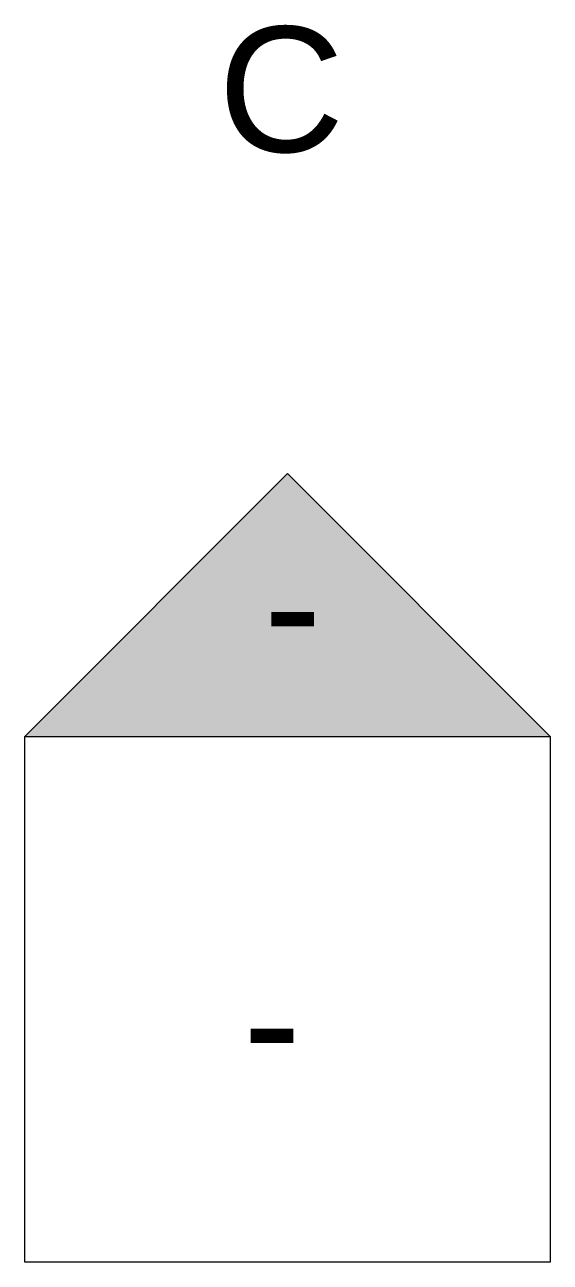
# Model space of a CAD drawing. Header units: centimetres. Extents: x -63 to 12757, y -227 to 7527.
# Drawn here: x 6745.8 to 6795.8, y -226.9 to -109.3 of the extents above; entities that cross this region are included whole.
import ezdxf

# ---------------------------------------------------------------- set-up
doc = ezdxf.new("R2010")
doc.units = ezdxf.units.CM
doc.layers.add('A----___J_MARKEN', color=252, linetype='Continuous', lineweight=15)
doc.styles.add('Arial', font='arial.ttf', dxfattribs={"height": 11.90625})

# ---------------------------------------------------------------- blocks, each defined once
blk = doc.blocks.new('Ansicht - Ansichtensymbol _1_-2097923-033O')
at = {"layer": 'A----___J_MARKEN'}
for p, q in [((-0.5, -0.5), (-0.5, 0.5)), ((-0.5, 0.5), (0.5, 0.5)), ((0.5, 0.5), (0.5, -0.5)), ((0.5, -0.5), (-0.5, -0.5))]:
    blk.add_line(p, q, dxfattribs=at)
blk = doc.blocks.new('Ansicht - Ansichtensymbol _1_-2097925-033O')
at = {"layer": 'A----___J_MARKEN'}
blk.add_hatch(color=256, dxfattribs=at).paths.add_polyline_path([(0.5, 0), (-0.5, 0), (0, 0.5)], flags=0)
for p, q in [((0, 0.5), (-0.5, 0)), ((0.5, 0), (0, 0.5)), ((-0.5, 0), (0.5, 0))]:
    blk.add_line(p, q, dxfattribs=at)

msp = doc.modelspace()

# ---------------------------------------------------------------- block references
at = {"layer": 'A----___J_MARKEN', "xscale": 49.99999999999998, "yscale": 49.99999999999998, "zscale": 49.99999999999998}
msp.add_blockref('Ansicht - Ansichtensymbol _1_-2097925-033O', (6770.78, -176.93), dxfattribs=at)
at = {"layer": 'A----___J_MARKEN', "xscale": 49.99999999999998, "yscale": 49.99999999999998, "zscale": 49.99999999999998, "rotation": 269.9999999999998}
msp.add_blockref('Ansicht - Ansichtensymbol _1_-2097923-033O', (6770.78, -201.93), dxfattribs=at)

# ---------------------------------------------------------------- texts
at = {"layer": 'A----___J_MARKEN', "char_height": 11.91, "attachment_point": 1, "style": 'Arial'}
for s, insert, width in [('C', (6764.17, -109.44), 14.8312), ('-', (6768.49, -158.46), 6.8143), ('-', (6766.54, -198.08), 6.8143)]:
    msp.add_mtext(s, dxfattribs=dict(at, insert=insert, width=width))

doc.saveas('drawing.dxf')
